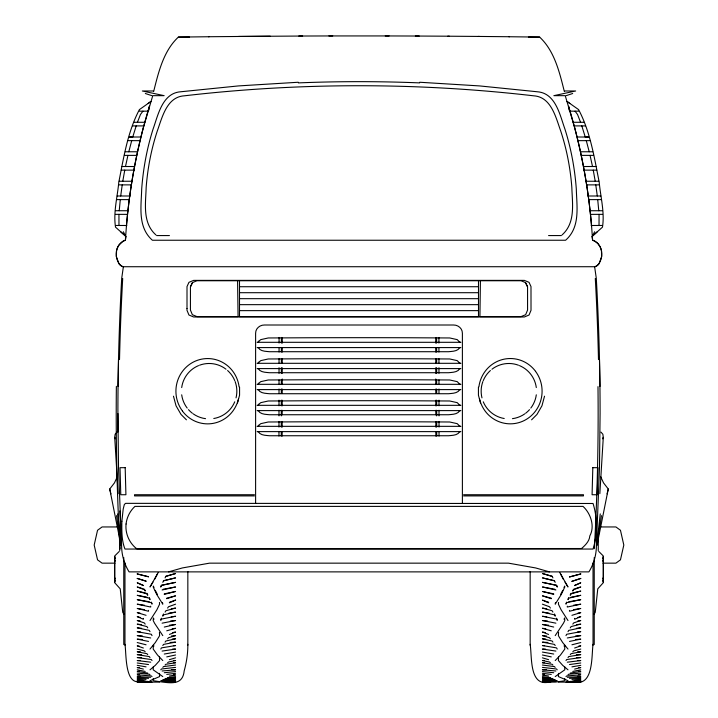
<?xml version="1.0" encoding="UTF-8"?>
<svg xmlns="http://www.w3.org/2000/svg" width="718" height="718" viewBox="0 0 718 718"><rect width="100%" height="100%" fill="white"/><g stroke="black" fill="none" stroke-linecap="round" stroke-linejoin="round"><path stroke-width="1.08" d="M278.961 436.032L278.97 431.554M278.97 427.066L278.979 421.466M278.988 415.866L278.988 410.265M278.997 405.787L279.006 400.186M279.015 393.464L279.015 388.985M279.024 384.498L279.024 380.019M279.033 373.297L279.042 367.697M279.042 363.218L279.051 358.74M279.06 352.017L279.069 347.539M279.069 343.051L279.078 337.451M281.276 436.032L281.285 431.554M281.294 427.066L281.294 421.466M281.303 415.866L281.312 410.265M281.312 405.787L281.321 400.186M281.33 393.464L281.33 388.985M281.339 384.498L281.348 380.019M281.348 373.297L281.357 367.697M281.366 363.218L281.366 358.74M281.375 352.017L281.384 347.539M281.384 343.051L281.393 337.451M282.147 436.095L282.156 431.617M282.156 427.138L282.165 421.529M282.174 414.816L282.174 410.328M282.183 405.849L282.192 400.249M282.201 393.527L282.201 389.048M282.21 384.57L282.219 378.969M282.219 373.369L282.228 367.76M282.237 363.281L282.237 358.803M282.246 352.08L282.255 347.602M282.255 343.123L282.264 337.523M480.423 280.747L479.929 316.611L521.035 316.611L525.648 314.699L527.577 310.05L527.559 286.841L525.648 282.65L521.035 280.747L196.965 280.747L192.352 282.65L190.441 286.841L190.423 310.05L192.352 314.699L196.965 316.611L238.071 316.611L237.577 280.747M187.838 644.297C187.928 653.254 186.599 662.184 184.203 670.8C182.919 683.608 173.998 683.563 162.789 682.1L153.203 680.709L153.266 678.483M593.032 644.297C591.623 654.628 593.212 679.066 580.772 682.1L558.407 682.1M118.057 386.472L118.515 359.413M558.496 673.367L558.407 676.58L567.992 680.709M153.302 666.798L153.203 669.813L162.789 676.58M558.532 656.916L558.407 660.56L562.688 665.335L567.992 669.813M603.282 437.594L602.887 434.282L600.966 432.101M558.559 632.307L558.407 635.618L559.044 636.803L562.688 642.556L567.992 649.072M599.844 493.67L603.291 437.37L602.635 438.824M153.087 90.989L142.335 90.989L164.144 95.665L152.763 95.665L143.34 127.669A574.041 574.041 0 0 0 126.422 226.224L125.372 240.243A12.251 12.251 0 0 0 118.856 245.188L118.084 246.48A24.556 19.924 14.7 0 0 116.54 250.699L116.379 256.676L118.38 262.303A7.997 7.018 0 0 0 119.134 263.874L121.216 265.884A6.175 5.484 0 0 0 123.379 266.728L594.621 266.719A6.588 6.588 0 0 0 596.784 265.884L598.866 263.874A7.997 7.018 0 0 0 599.62 262.303L601.621 256.676L601.46 250.699A24.556 19.933 -15.1 0 0 599.925 246.48L597.861 243.555L595.159 241.383A11.335 8.401 0 0 0 593.283 240.476L592.628 240.243L591.955 236.509M118.946 214.359L118.964 224.743A8.32 1.328 -84.6 0 0 119.385 225.479M119.233 210.733L120.283 199.613M558.559 602.438L558.407 604.179L561.144 609.851L567.992 620.531M596.909 543.364L600.266 513.9M120.705 195.996L122.222 184.876M596.981 544.397L601.478 515.641M122.778 181.25L124.752 170.13M126.045 236.509L125.372 240.243L124.717 240.476A11.335 8.401 0 0 0 122.841 241.383L118.856 245.188A16.263 16.263 0 0 0 118.38 262.303A6.588 6.588 0 0 0 120.732 265.561M148.662 110.509L149.398 106.336M555.526 602.438L555.211 604.179L561.305 594.405L564.797 586.974L564.635 586.094L564.025 587.53M600.589 476.501L603.524 482.873L608.263 488.994L596.963 545.545M125.488 166.513L127.921 155.384M153.652 91.518C158.445 72.473 163.453 50.897 178.369 37.103L209.126 36.735M128.791 151.767L131.708 140.647M607.078 493.894L608.263 488.994M237.496 402.942L239.57 395.205L239.57 387.19M544.531 396.183L541.955 405.805L536.974 414.439L531.58 419.824M114.718 582.145L115.212 581.149M603.282 556.522L602.788 557.518M136.196 125.901L132.74 137.03L129.24 137.03L140.584 137.003M137.434 122.284L140.468 114.476L142.927 111.164M117.411 476.501L114.476 482.873L109.737 488.994L121.037 545.545M160.796 586.794L161.433 585.242L175.578 582.361L161.433 585.43L160.796 586.974M565.99 603.641L566.637 602.124M565.99 604.179L566.637 602.671L580.772 599.683L568.809 601.747M160.796 619.634L161.433 618.198M160.796 620.531L161.433 619.095L175.578 616.259L171.225 616.852M158.292 572.425L150.008 586.974L152.97 582.11M157.529 573.718L154.594 579.372M162.806 582.361L163.533 580.674L175.578 577.882L163.533 580.853M564.025 619.23L564.635 617.974L564.797 620.531L563.486 623.17L555.211 635.618M565.99 635.618L566.637 634.29L580.772 631.669L577.505 631.993M562.724 590.367L560.57 594.522M568.001 599.135L568.728 597.663M568.001 599.683L568.728 598.211L580.772 595.312L570.918 597.241M190.441 286.841L192.586 282.56M162.806 615.362L163.533 613.962M162.806 616.259L163.533 614.859L175.578 612.095L169.008 613.118M569.814 103.446L567.067 101.48L578.582 109.594C590.349 131.789 594.307 157.592 599.18 182.067L599.198 182.192C600.562 196.983 604.798 212.348 602.483 227.148L592.323 236.213L594.648 231.752M160.796 649.072L161.433 647.887L175.578 645.554L173.397 645.679M165.077 577.882L165.894 576.231L175.578 573.529L165.894 576.41M568.001 631.669L568.728 630.386L580.772 627.837L576.392 628.322M570.271 594.764L571.088 593.337M570.271 595.312L571.088 593.876L580.772 591.067L572.165 593.086M165.077 612.095L165.894 610.74L175.578 608.065L171.27 608.855M162.806 645.554L163.533 644.405L175.578 642.134L170.103 642.475M564.025 646.047L564.635 645.087L564.797 649.072L560.516 654.995L555.211 660.56M565.99 660.56L566.637 659.555L580.772 657.562L576.419 657.625M572.802 590.519L573.7 589.137M572.802 591.067L573.7 589.684L580.772 586.974L574.714 588.832M570.271 627.837L571.088 626.581L580.772 624.121L576.473 624.669M167.608 608.065L168.506 606.755L175.578 604.179M165.077 642.134L165.894 641.012L175.578 638.814L172.347 639.047M562.068 234.939C575.764 222.759 572.318 203.643 571.833 187.434C570.37 168.218 566.717 149.182 560.668 130.873C555.84 117.492 551.245 96.822 533.618 95.808C417.714 82.373 300.286 82.373 184.382 95.808C166.756 96.822 162.16 117.492 157.332 130.873C151.283 149.182 147.63 168.218 146.167 187.434C145.682 203.643 142.236 222.759 155.932 234.939M568.001 657.562L568.728 656.575L580.772 654.636L576.392 654.699M572.802 624.121L573.7 622.91L580.772 620.531L577.739 621.025M150.008 620.531L156.856 609.851L159.593 604.179L159.441 602.438M160.796 669.813L161.433 668.996L175.578 667.39M167.608 638.814L168.506 637.737L175.578 635.618L171.53 635.96M570.271 654.636L571.088 653.685L580.772 651.8L577.541 651.836M150.008 649.072L155.312 642.556L158.956 636.803L159.593 635.618L159.441 632.307M162.806 667.39L163.533 666.6L175.578 665.039M117.034 432.101L115.113 434.282L114.718 437.594M572.802 651.8L573.7 650.885L580.772 649.072M165.077 665.039L165.894 664.276L175.578 662.759L173.424 662.651M565.99 676.58L566.637 675.988L580.772 674.812L578.6 674.66M594.172 614.07L595.258 612.301L597.771 588.841L603.282 582.711L603.282 555.956L598.794 551.469M592.323 236.213L597.304 231.752M119.206 551.469L114.718 555.956L114.718 582.711L120.229 588.841L122.742 612.301L123.828 614.07M167.608 662.759L168.506 662.023L175.578 660.56L173.559 660.407M568.001 674.812L568.728 674.229L580.772 673.089M150.008 669.813L155.312 665.335L159.593 660.56L159.468 656.916M148.186 103.446L150.933 101.48L139.418 109.594C127.651 131.789 123.693 157.592 118.82 182.067L118.802 182.192C117.438 196.983 113.202 212.348 115.517 227.148L125.677 236.213L123.352 231.752M570.271 673.089L580.772 671.42L578.618 671.186M115.463 558.523L114.629 559.062L114.629 579.614L115.463 580.144M602.537 580.144L603.371 579.614L603.371 559.062L602.537 558.523M572.802 671.42L580.772 669.813M572.677 93.511L566.215 95.629M160.796 680.709L175.578 679.632M555.211 676.58L564.797 669.813L564.698 666.798M162.806 679.632L175.578 678.582M574.624 585.592L580.772 582.783L574.624 585.412M165.077 678.582L175.578 677.568M169.43 634.434L175.578 632.028L172.499 632.63M167.608 677.568L175.578 676.58M574.624 648.022L580.772 645.877L578.726 646.092M602.537 561.009L603.371 560.722M150.008 680.709L159.593 676.58L159.504 673.367M166.738 598.695L175.578 595.85L166.738 598.157M571.932 615.317L580.772 612.616L577.828 613.217M169.43 659.663L175.578 657.832M168.542 571.878L182.399 567.938L209.53 563.154L508.47 563.154L535.601 567.938L549.458 571.878M166.738 630.808L175.578 628.313L172.257 628.797M577.703 617.507L580.772 616.645L574.624 619.248L574.624 618.369M164.287 594.405L175.578 591.47L164.287 593.867M114.629 578.43L115.463 578.223M602.537 560.453L603.371 560.237M571.932 644.782L580.772 642.556M574.624 669.086L580.772 667.614L578.726 667.444M164.287 627.047L175.578 624.472L169.421 625.216M162.106 589.99L175.578 586.974L163.139 589.254M166.738 656.898L175.578 654.995M139.355 681.66C124.681 683.913 126.449 653.64 124.968 644.297M569.491 641.425L580.772 639.137L575.648 639.496M162.106 623.17L175.578 620.531L170.39 621.079M565.99 682.1L580.772 681.741M139.193 678.366L137.228 678.707L146.068 679.39M169.43 676.051L175.578 674.974L173.523 674.624M567.301 637.97L580.772 635.618L575.594 635.951M164.287 654.035L175.578 652.079M571.932 666.86L580.772 665.335M544.477 674.624L542.422 674.974L548.57 676.051M567.301 681.858L580.772 681.382M573.592 609.663L580.772 608.451L569.491 611.242L569.491 610.354M545.536 680.233L542.422 680.709L555.894 680.951M162.106 651.082L175.578 649.072L172.464 649.135M573.52 605.247L580.772 604.179L567.301 607.042L567.301 606.163M570.271 681.382L580.772 681.041M569.491 664.554L580.772 662.983M166.738 674.417L175.578 673.304M572.802 681.041L580.772 680.709M567.301 662.184L580.772 660.56L577.667 660.479M140.333 676.23L137.228 676.58L150.699 677.307M139.382 671.186L137.228 671.42L147.728 673.089M574.624 680.386L580.772 679.731M164.287 672.73L175.578 671.581M162.106 670.998L175.578 669.813L171.431 669.517M139.274 667.444L137.228 667.614L143.376 669.086M571.932 679.39L580.772 678.707L578.807 678.366M544.441 660.407L542.422 660.56L549.494 662.023L550.392 662.759M139.4 674.66L137.228 674.812L151.363 675.988L152.01 676.58M546.569 669.517L542.422 669.813L555.894 670.998M569.491 678.366L580.772 677.657M567.301 677.307L580.772 676.58L577.667 676.23M298.221 82.256L238.457 85.918L180.712 91.769C162.277 93.08 158.113 115.095 153.096 129.016C146.912 148.509 143.178 168.721 141.688 189.103C141.258 206.281 137.578 226.385 151.66 239.579L152.422 240.243L565.578 240.243L566.34 239.579C580.422 226.385 576.742 206.281 576.312 189.103C574.822 168.721 571.088 148.509 564.904 129.016C559.887 115.095 555.723 93.08 537.288 91.769L479.543 85.918L419.779 82.256M544.576 662.651L542.422 662.759L552.106 664.276L552.923 665.039M530.162 644.297C532.155 656.862 528.969 688.041 550.392 681.768M169.43 681.992L175.578 681.768M150.699 681.858L137.228 682.1L159.593 682.1M140.333 660.479L137.228 660.56L150.699 662.184M166.738 681.66L175.578 681.427M164.287 681.31L175.578 681.077M162.106 680.951L175.578 680.709L172.464 680.233M208.471 36.735L270.228 36.205M238.573 36.438L302.637 36.035M298.787 36.035L332.739 35.936M328.898 35.936L389.102 35.936M385.261 35.936L419.213 36.035M415.363 36.035L449.315 36.205M508.874 36.735L539.631 37.103C554.547 50.897 559.555 72.473 564.348 91.518M178.369 37.103L189.552 37.103M528.448 37.103L539.631 37.103M564.913 90.989L575.665 90.989L553.856 95.665L565.237 95.665L574.66 127.669A574.041 574.041 0 0 1 591.578 226.224L592.628 240.243A12.251 12.251 0 0 1 599.144 245.188A16.263 16.263 0 0 1 599.62 262.303A6.588 6.588 0 0 1 597.268 265.561M139.427 111.164L148.15 111.164M569.85 111.164L578.573 111.164M133.925 122.284L144.749 122.284M573.251 122.284L584.075 122.284M132.686 125.901L143.654 125.901M574.346 125.901L585.314 125.901M128.199 140.647L139.974 140.647M578.026 140.647L589.801 140.647M125.291 151.767L137.317 151.767M580.683 151.767L592.709 151.767M124.42 155.384L136.635 155.384M581.365 155.384L593.58 155.384M121.979 166.513L134.428 166.513M583.572 166.513L596.021 166.513M121.252 170.13L134.087 170.13M583.913 170.13L596.748 170.13M119.269 181.25L132.292 181.25M585.708 181.25L598.731 181.25M118.721 184.876L131.502 184.876M586.498 184.876L599.279 184.876M117.205 195.996L130.129 195.996M587.871 195.996L600.795 195.996M116.783 199.613L129.15 199.613M588.85 199.613L601.217 199.613M115.733 210.733L128.118 210.733M589.882 210.733L602.267 210.733M115.445 214.359L127.49 214.359M590.51 214.359L602.555 214.359M115.885 225.479L126.817 225.479M591.183 225.479L602.115 225.479M156.677 235.567L169.439 235.567M548.561 235.567L561.323 235.567M239.498 286.724L478.502 286.724M239.498 292.702L478.502 292.702M239.498 298.679L478.502 298.679M239.498 304.656L478.502 304.656M239.498 310.634L478.502 310.634M254.432 494.738L134.508 494.738L134.553 495.905L254.432 495.905M463.568 494.738L583.492 494.738L583.447 495.905L463.568 495.905M117.644 526.949L102.082 526.949L97.54 530.27L94.184 545.052L97.54 559.834L102.082 563.154L115.015 563.154M600.356 526.949L615.918 526.949L620.46 530.27L623.816 545.052L620.46 559.834L615.918 563.154L602.985 563.154M542.422 682.1L555.211 682.1L562.059 681.194L564.797 680.709L564.734 678.483M577.416 137.003L588.76 137.03L585.26 137.03L581.804 125.901M447.772 36.205L479.427 36.438M478.26 36.438L509.529 36.735M140.459 651.836L137.228 651.8L146.912 653.685L147.728 654.636M141.608 654.699L137.228 654.636L149.272 656.575L149.999 657.562M141.581 657.625L137.228 657.562L151.363 659.555L152.01 660.56M137.228 681.741L152.01 682.1M545.536 649.135L542.422 649.072L555.894 651.082M137.228 681.382L149.999 681.741M542.422 681.077L553.713 681.31M137.228 681.041L147.728 681.382M542.422 681.427L551.262 681.66M568.001 681.741L580.772 682.1L578.645 681.66M137.228 680.709L145.198 681.041M542.422 681.768L548.57 681.992M167.608 681.768L175.578 682.1M542.422 679.632L557.204 680.709M544.603 645.679L542.422 645.554L556.567 647.887L557.204 649.072M542.422 678.582L555.193 679.632M547.897 642.475L542.422 642.134L554.467 644.405L555.193 645.554M142.406 635.951L137.228 635.618L150.699 637.97M137.228 677.657L148.509 678.366M545.653 639.047L542.422 638.814L552.106 641.012L552.923 642.134M142.352 639.496L137.228 639.137L148.509 641.425M542.422 677.568L552.923 678.582M546.47 635.96L542.422 635.618L549.494 637.737L550.392 638.814M542.422 676.58L550.392 677.568M137.228 673.089L149.272 674.229L149.999 674.812M140.495 631.993L137.228 631.669L151.363 634.29L152.01 635.618M542.422 671.581L553.713 672.73M139.274 646.092L137.228 645.877L143.376 648.022M151.785 95.629L145.323 93.511M547.61 621.079L542.422 620.531L555.894 623.17M137.228 679.731L143.376 680.386M141.608 628.322L137.228 627.837L149.272 630.386L149.999 631.669M542.422 667.39L556.567 668.996L557.204 669.813M548.579 625.216L542.422 624.472L553.713 627.047M542.422 673.304L551.262 674.417M542.422 665.039L554.467 666.6L555.193 667.39M141.527 624.669L137.228 624.121L146.912 626.581L147.728 627.837M546.775 616.852L542.422 616.259L556.567 619.095L557.204 620.531M137.228 662.983L148.509 664.554M545.743 628.797L542.422 628.313L551.262 630.808M144.48 605.247L137.228 604.179L150.699 607.042L150.699 606.163M137.228 669.813L145.198 671.42M548.992 613.118L542.422 612.095L554.467 614.859L555.193 616.259M140.261 621.025L137.228 620.531L144.3 622.91L145.198 624.121M144.408 609.663L137.228 608.451L148.509 611.242L148.509 610.354M542.422 652.079L553.713 654.035M149.191 601.747L137.228 599.683L151.363 602.671L152.01 604.179M137.228 665.335L146.068 666.86M554.861 589.254L542.422 586.974L555.894 589.99M546.73 608.855L542.422 608.065L552.106 610.74L552.923 612.095M545.5 632.63L542.422 632.028L548.57 634.434M147.082 597.241L137.228 595.312L149.272 598.211L149.999 599.683M140.172 613.217L137.228 612.616L146.068 615.317M553.713 593.867L542.422 591.47L553.713 594.405M542.422 654.995L551.262 656.898M145.835 593.086L137.228 591.067L146.912 593.876L147.728 595.312M554.467 580.853L542.422 577.882L554.467 580.674L555.193 582.361M137.228 642.556L146.068 644.782M602.537 578.223L603.371 578.43M114.629 560.237L115.463 560.453M137.228 649.072L144.3 650.885L145.198 651.8M551.262 598.157L542.422 595.85L551.262 598.695M140.297 617.507L137.228 616.645L143.376 619.248L143.376 618.369M552.106 576.41L542.422 573.529L552.106 576.231L552.923 577.882M542.422 657.832L548.57 659.663M143.286 588.832L137.228 586.974L144.3 589.684L145.198 591.067M114.629 560.722L115.463 561.009M542.422 604.179L549.494 606.755L550.392 608.065M143.376 585.412L137.228 582.783L143.376 585.592M575.073 111.164L577.532 114.476L580.566 122.284M120.696 231.752L125.677 236.213M162.789 660.56L157.484 654.995L153.203 649.072L153.365 645.087L153.975 646.047M186.42 419.824L181.026 414.439L176.045 405.805L173.469 396.183M162.789 635.618L154.514 623.17L153.203 620.531L153.365 617.974L153.975 619.23M602.788 581.149L603.282 582.145M115.212 557.518L114.718 556.522M144.3 589.137L145.198 590.519M565.03 582.11L567.992 586.974L559.708 572.425M146.912 593.337L147.728 594.764M563.406 579.372L560.471 573.718M157.43 594.522L155.276 590.367M554.467 613.962L555.193 615.362M525.414 282.56L527.559 286.841M149.272 597.663L149.999 599.135M115.365 438.824L114.709 437.37L118.156 493.67M556.567 618.198L557.204 619.634M153.975 587.53L153.365 586.094L153.203 586.974L156.695 594.405L162.789 604.179L162.474 602.438M151.363 602.124L152.01 603.641M557.204 586.794L556.567 585.242L542.422 582.361L556.567 585.43L557.204 586.974M586.292 140.647L589.209 151.767M480.504 402.942L478.43 395.205L478.43 387.19M590.079 155.384L592.512 166.513M109.737 488.994L110.922 493.894M593.247 170.13L595.222 181.25M569.338 110.509L568.584 106.273A660.318 613.217 0 0 1 591.56 226.224M116.522 515.641L121.019 544.397M595.778 184.876L597.295 195.996M117.734 513.9L121.091 543.364M597.717 199.613L598.767 210.733M599.054 214.359L599.036 224.743A8.32 1.328 84.6 0 1 598.615 225.479M599.485 359.413L599.943 386.472M117.905 413.541L118.515 467.678L121.71 548.821C122.257 556.962 124.77 564.949 129.087 571.878L588.913 571.878C593.23 564.949 595.743 556.962 596.29 548.821L599.485 467.678L600.095 413.541A2410.084 2410.084 0 0 0 596.29 278.27L594.621 266.719A6.175 5.484 0 0 0 596.784 265.884M438.922 337.451L438.931 343.051M438.931 347.539L438.94 352.017M438.949 358.74L438.958 363.218M438.958 367.697L438.967 373.297M438.976 380.019L438.976 384.498M438.985 388.985L438.985 393.464M438.994 400.186L439.003 405.787M439.012 410.265L439.012 415.866M439.021 421.466L439.03 427.066M439.03 431.554L439.039 436.032M436.607 337.451L436.616 343.051M436.616 347.539L436.625 352.017M436.634 358.74L436.634 363.218M436.643 367.697L436.652 373.297M436.652 380.019L436.661 384.498M436.67 388.985L436.67 393.464M436.679 400.186L436.688 405.787M436.688 410.265L436.697 415.866M436.706 421.466L436.706 427.066M436.715 431.554L436.724 436.032M435.736 337.523L435.745 343.123M435.745 347.602L435.754 352.08M435.763 358.803L435.763 363.281M435.772 367.76L435.781 373.369M435.781 378.969L435.79 384.57M435.799 389.048L435.799 393.527M435.808 400.249L435.817 405.849M435.826 410.328L435.826 414.816M435.835 421.529L435.844 427.138M435.844 431.617L435.853 436.095M598.265 537.701L598.265 550.634M594.235 557.563L594.235 644.611M593.032 562.858L593.032 645.231M530.162 571.492L530.162 645.231M478.502 280.747L478.502 316.611L239.498 316.611L239.498 280.747M462.392 503.3L462.392 333.287C462.491 328.53 458.147 324.886 453.543 325.003L264.457 325.003C259.853 324.886 255.509 328.53 255.608 333.287L255.608 503.3M187.838 571.492L187.838 645.231M124.968 562.858L124.968 645.231M123.765 557.563L123.765 644.611M119.735 537.701L119.735 550.634M121.405 543.418A2410.084 2410.084 0 0 1 119.879 510.965M117.976 431.949A2410.084 2410.084 0 0 1 121.71 278.27L123.379 266.719A6.588 6.588 0 0 1 121.216 265.884M595.294 278.467A1529.421 956.367 -87.9 0 1 598.48 359.53M597.986 386.634A1523.524 960.128 -87.9 0 1 594.351 548.66M126.44 226.224A660.318 613.217 0 0 1 149.407 106.264M182.48 411.064A32.759 32.05 -90 0 1 188.34 365.3A32.346 31.646 90 0 1 232.847 371.305A32.759 32.05 -90 0 1 239.112 386.93M182.453 411.091A32.346 31.646 90 0 0 232.847 411.091A32.759 32.05 -90 0 0 238.555 398.607M535.547 371.305A32.346 31.646 -90 0 0 485.153 371.305A32.759 32.05 -90 0 0 478.888 386.93M535.52 371.323A32.759 32.05 90 0 1 529.66 417.095A32.346 31.646 -90 0 1 485.153 411.091A32.759 32.05 -90 0 1 479.445 398.607M119.52 359.53A1529.421 956.367 87.9 0 1 122.706 278.467M298.392 82.893A593.256 235.648 0 0 1 419.617 82.884M120.023 548.965A1523.524 963.78 87.9 0 1 116.37 386.338M491.983 369.214A27.715 27.697 -90 0 1 518.486 365.22M519.437 365.597A27.715 27.697 -90 0 1 536.301 387.576M536.301 394.81A27.715 27.697 -90 0 1 530.817 408.066M529.498 409.655A27.715 27.697 -90 0 1 525.702 413.182M524.876 413.792A27.715 27.697 -90 0 1 512.455 418.666M504.215 418.513A27.715 27.697 -90 0 1 483.259 401.802M481.966 397.862A27.715 27.697 -90 0 1 482.882 381.545M483.259 380.594A27.715 27.697 -90 0 1 490.394 370.524M199.514 365.22A27.715 27.697 -90 0 1 226.017 369.214M227.606 370.524A27.715 27.697 -90 0 1 234.741 380.594M235.118 381.545A27.715 27.697 -90 0 1 236.034 397.862M234.741 401.802A27.715 27.697 -90 0 1 213.784 418.513M205.545 418.666A27.715 27.697 -90 0 1 193.124 413.792M192.298 413.182A27.715 27.697 -90 0 1 188.502 409.655M187.183 408.066A27.715 27.697 -90 0 1 181.699 394.81M181.699 387.576A27.715 27.697 -90 0 1 198.563 365.597M187.003 308.489L186.985 310.284L188.951 315.031L193.654 316.979L524.346 316.979L529.049 315.031L531.015 310.284L530.997 286.599L529.049 282.327L524.346 280.379L193.654 280.379L188.951 282.327L187.003 286.599L187.003 308.489M592.817 467.678L592.081 494.738L597.223 494.738L597.986 467.678L592.817 467.678M126.063 524.014C125.094 533.42 129.267 543.077 136.788 548.821L581.562 548.516C585.323 545.231 589.496 541.139 589.81 535.906C595.114 526.366 590.717 513.496 583.061 506.396L134.939 506.396C129.994 510.974 126.799 517.31 126.063 524.014M121.872 521.313C121.737 530.503 121.53 540.403 124.959 549.046L593.041 549.046C597.564 534.623 597.564 517.92 593.041 503.489L125.587 503.354L124.34 504.512L123.191 509.08L121.872 521.313M258.749 341.274L258.139 342.324L257.107 342.306L460.893 342.306L459.861 342.324L457.249 339.632L449.746 337.963L411.504 337.765A529.678 17.385 0 0 0 306.496 337.765L268.254 337.963L260.751 339.632L258.749 341.274M258.749 362.285L258.139 363.335L257.107 363.308L460.893 363.308L459.861 363.335L457.249 360.642L449.746 358.973L411.504 358.767A529.678 17.385 0 0 0 306.496 358.767L268.254 358.973L260.751 360.642L258.749 362.285M258.749 383.295L258.139 384.345L257.107 384.318L460.893 384.318L459.861 384.345L457.249 381.653L449.746 379.984L411.504 379.777A529.678 17.385 0 0 0 306.496 379.777L268.254 379.984L260.751 381.653L258.749 383.295M258.749 404.306L258.139 405.356L257.107 405.329L460.893 405.329L459.861 405.356L457.249 402.663L449.746 400.994L411.504 400.788A529.678 17.385 0 0 0 306.496 400.788L268.254 400.994L260.751 402.663L258.749 404.306M258.749 425.316L258.139 426.366L257.107 426.339L460.893 426.339L459.861 426.366L457.249 423.674L449.746 421.996L411.504 421.798A529.678 17.385 0 0 0 306.496 421.798L268.254 421.996L260.751 423.674L258.749 425.316M459.807 347.548C457.635 351.461 452.403 351.273 448.544 351.712L269.456 351.712C265.597 351.273 260.365 351.461 258.193 347.548L257.161 347.584L460.839 347.584L459.807 347.548M459.807 368.558C457.635 372.471 452.403 372.274 448.544 372.723L269.456 372.723C265.597 372.274 260.365 372.471 258.193 368.558L257.161 368.594L460.839 368.594L459.807 368.558M459.807 389.569C457.635 393.473 452.403 393.284 448.544 393.733L269.456 393.733C265.597 393.284 260.365 393.473 258.193 389.569L257.161 389.596L460.839 389.596L459.807 389.569M459.807 410.579C457.635 414.483 452.403 414.295 448.544 414.744L269.456 414.744C265.597 414.295 260.365 414.483 258.193 410.579L257.161 410.606L460.839 410.606L459.807 410.579M459.807 431.59C457.635 435.494 452.403 435.305 448.544 435.745L269.456 435.745C265.597 435.305 260.365 435.494 258.193 431.59L257.161 431.617L460.839 431.617L459.807 431.59M175.578 600.086L169.43 602.833L169.43 602.294L175.578 600.086M580.772 578.43L571.932 581.347L580.772 578.43M580.772 573.942L569.491 576.949L580.772 573.942M125.183 467.678L120.014 467.678L120.777 494.738L125.919 494.738L125.183 467.678M148.509 576.769L137.228 573.942L148.509 576.769M146.068 581.167L137.228 578.43L146.068 581.167M548.57 602.294L542.422 600.086L548.57 602.833L548.57 602.294"/></g></svg>
